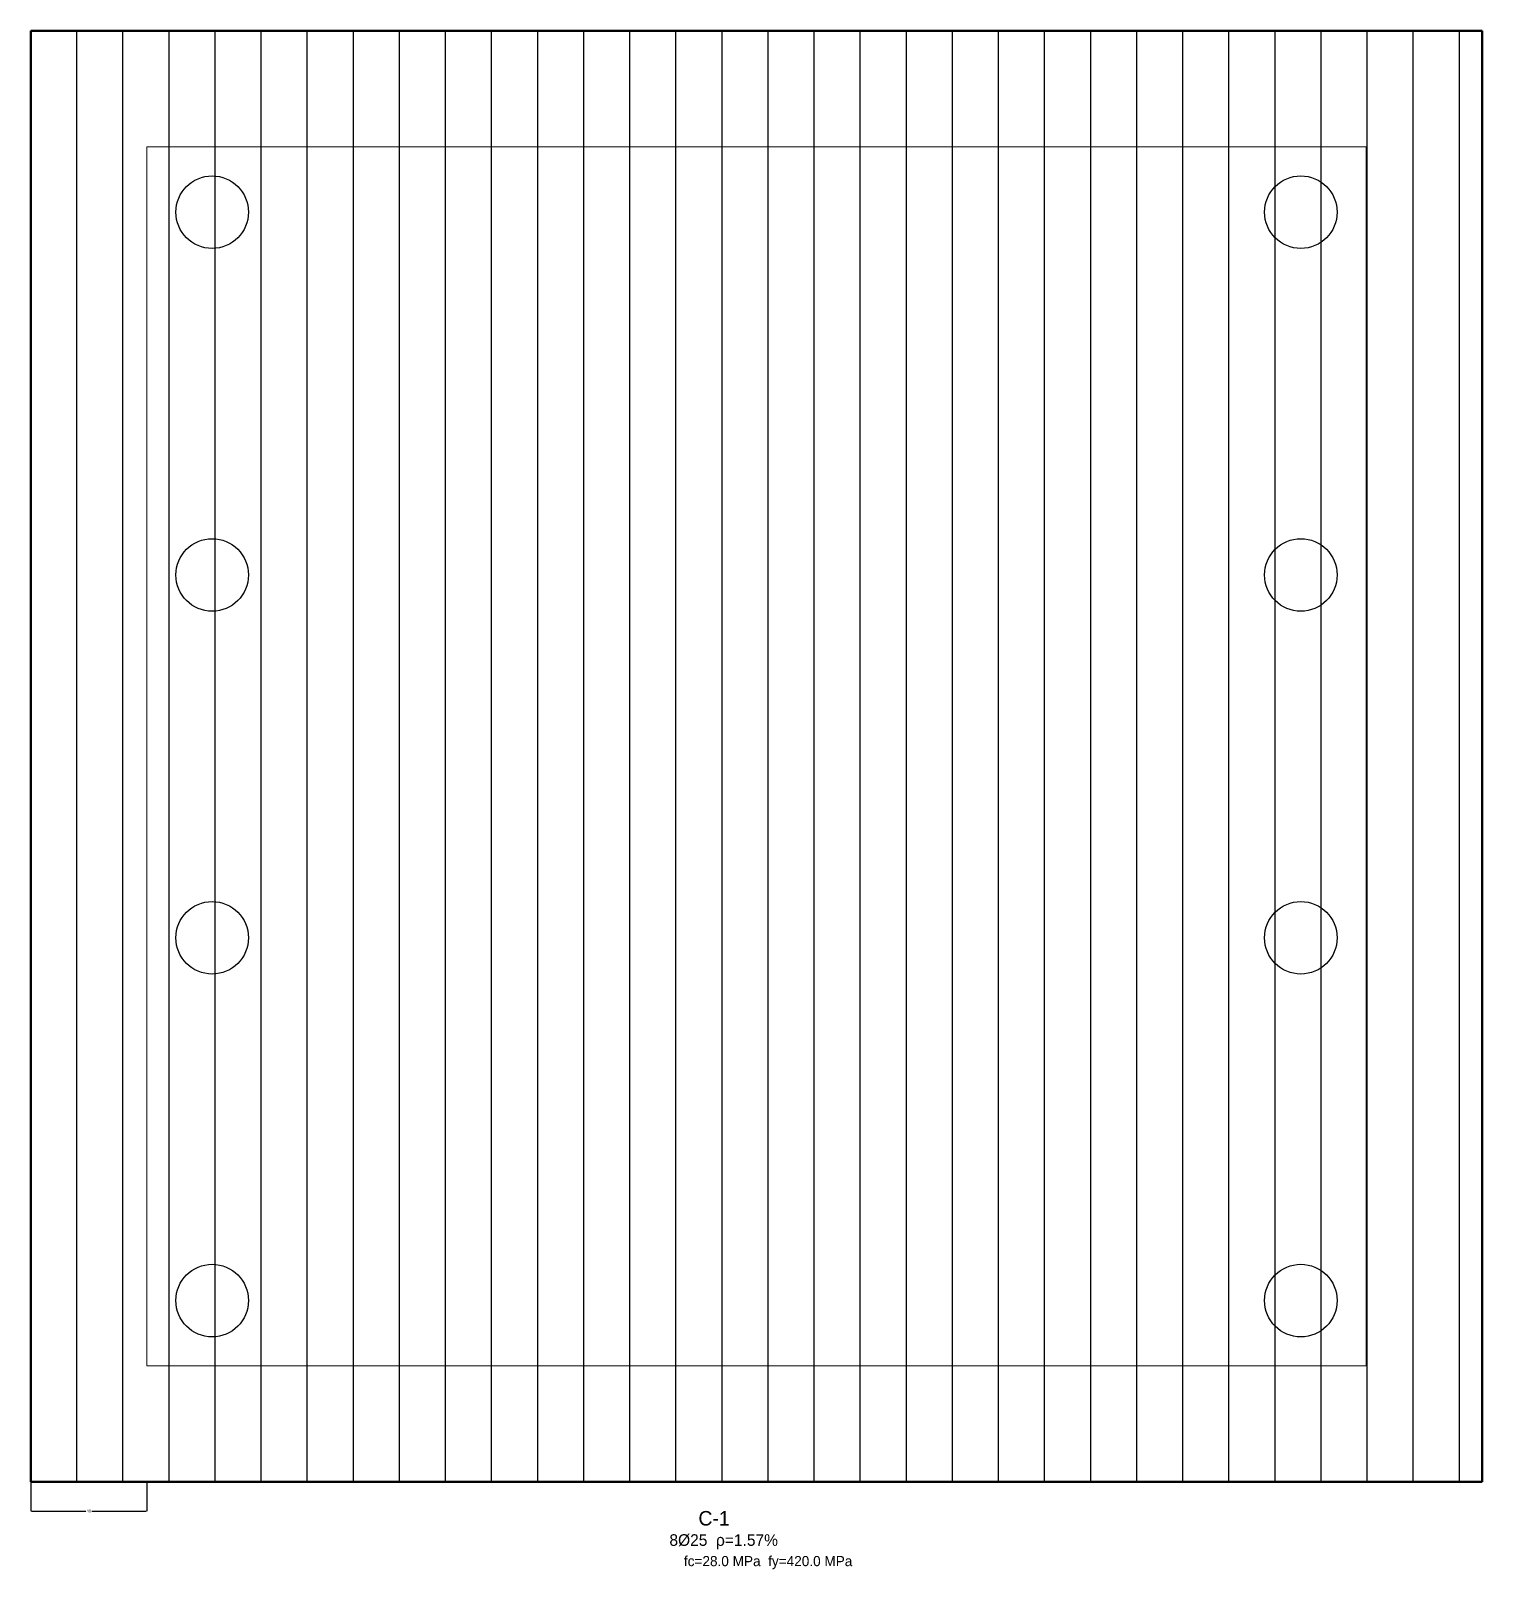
# Model space of a CAD drawing. Header units: metres. Extents: x 0 to 500, y -30 to 500.
import ezdxf

# ---------------------------------------------------------------- set-up
doc = ezdxf.new("R2010")
doc.units = ezdxf.units.M
for name, color, linetype in [('ARMADURA', 2, 'Continuous'), ('CONCRETO', 7, 'Continuous'), ('COTAS', 4, 'Continuous'), ('ESTRIBO', 3, 'Continuous'), ('RELLENO', 8, 'Continuous'), ('TEXTO', 7, 'Continuous')]:
    doc.layers.add(name, color=color, linetype=linetype)
doc.dimstyles.get("Standard").update_dxf_attribs({"dimtxt": 2.5, "dimasz": 2.5, "dimexe": 1.25, "dimexo": 0.625, "dimtad": 1, "dimcen": 2.5, "dimazin": 3, "dimtfac": 1, "dimtmove": 0, "dimatfit": 3})

# ---------------------------------------------------------------- blocks, each defined once
blk = doc.blocks.new('_CLOSEDFILLED')
at = {"color": 0, "linetype": 'BYBLOCK'}
blk.add_solid([(-1, 0.2), (0, 0), (-1, -0.2)], dxfattribs=at)
blk = doc.blocks.new('*D1')
for p, q in [((0, 0), (0, -10)), ((40, 0), (40, -10)), ((0.25, -10), (19, -10)), ((21, -10), (39.75, -10))]:
    blk.add_line(p, q)
at = {"layer": 'Defpoints'}
for p in [(0, 0), (40, 0), (0, -10)]:
    blk.add_point(p, dxfattribs=at)
at = {"layer": 'COTAS', "xscale": 0.25, "yscale": 0.25, "rotation": 180}
blk.add_blockref('_CLOSEDFILLED', (0, -10), dxfattribs=at)
at = {"layer": 'COTAS', "xscale": 0.25, "yscale": 0.25}
blk.add_blockref('_CLOSEDFILLED', (40, -10), dxfattribs=at)
at = {"layer": 'COTAS', "insert": (20, -10), "char_height": 1, "attachment_point": 5}
blk.add_mtext('40', dxfattribs=at)

msp = doc.modelspace()

# ---------------------------------------------------------------- hatches: boundary and pattern name
at = {"layer": 'RELLENO'}
h = msp.add_hatch(dxfattribs=at)
h.set_pattern_fill('ANSI31', scale=5, angle=45)
h.paths.add_polyline_path([(0, 0), (500, 0), (500, 500), (0, 500)])

# ---------------------------------------------------------------- linework, layer by layer
at = {"layer": 'ARMADURA'}
for centre in [(62.5, 437.5), (437.5, 437.5), (62.5, 312.5), (437.5, 312.5), (62.5, 187.5), (437.5, 187.5), (62.5, 62.5), (437.5, 62.5)]:
    msp.add_circle(centre, 12.5, dxfattribs=at)
at = {"layer": 'CONCRETO', "lineweight": 50}
for p, q in [((500, 500), (0, 500)), ((0, 500), (0, 0)), ((500, 0), (500, 500)), ((0, 0), (500, 0))]:
    msp.add_line(p, q, dxfattribs=at)
at = {"layer": 'ESTRIBO', "lineweight": 18}
for p, q in [((460, 460), (40, 460)), ((40, 460), (40, 40)), ((460, 40), (460, 460)), ((40, 40), (460, 40))]:
    msp.add_line(p, q, dxfattribs=at)

# ---------------------------------------------------------------- texts
at = {"layer": 'TEXTO'}
for s, height, p in [('C-1', 5, (230, -15)), ('8Ø25  ρ=1.57%', 4, (220, -22)), ('fc=28.0 MPa  fy=420.0 MPa', 3.5, (225, -29))]:
    msp.add_text(s, height=height, dxfattribs=at).set_placement(p)

# ---------------------------------------------------------------- dimensions: what is measured, and where the dimension line sits
at = {"layer": 'COTAS'}
dim = msp.add_linear_dim(base=(0, -10), p1=(0, 0), p2=(40, 0), dimstyle='Standard', dxfattribs=at)
dim.commit()
dim.dimension.update_dxf_attribs({"geometry": '*D1', "text_midpoint": (20, -10)})

doc.saveas('drawing.dxf')
